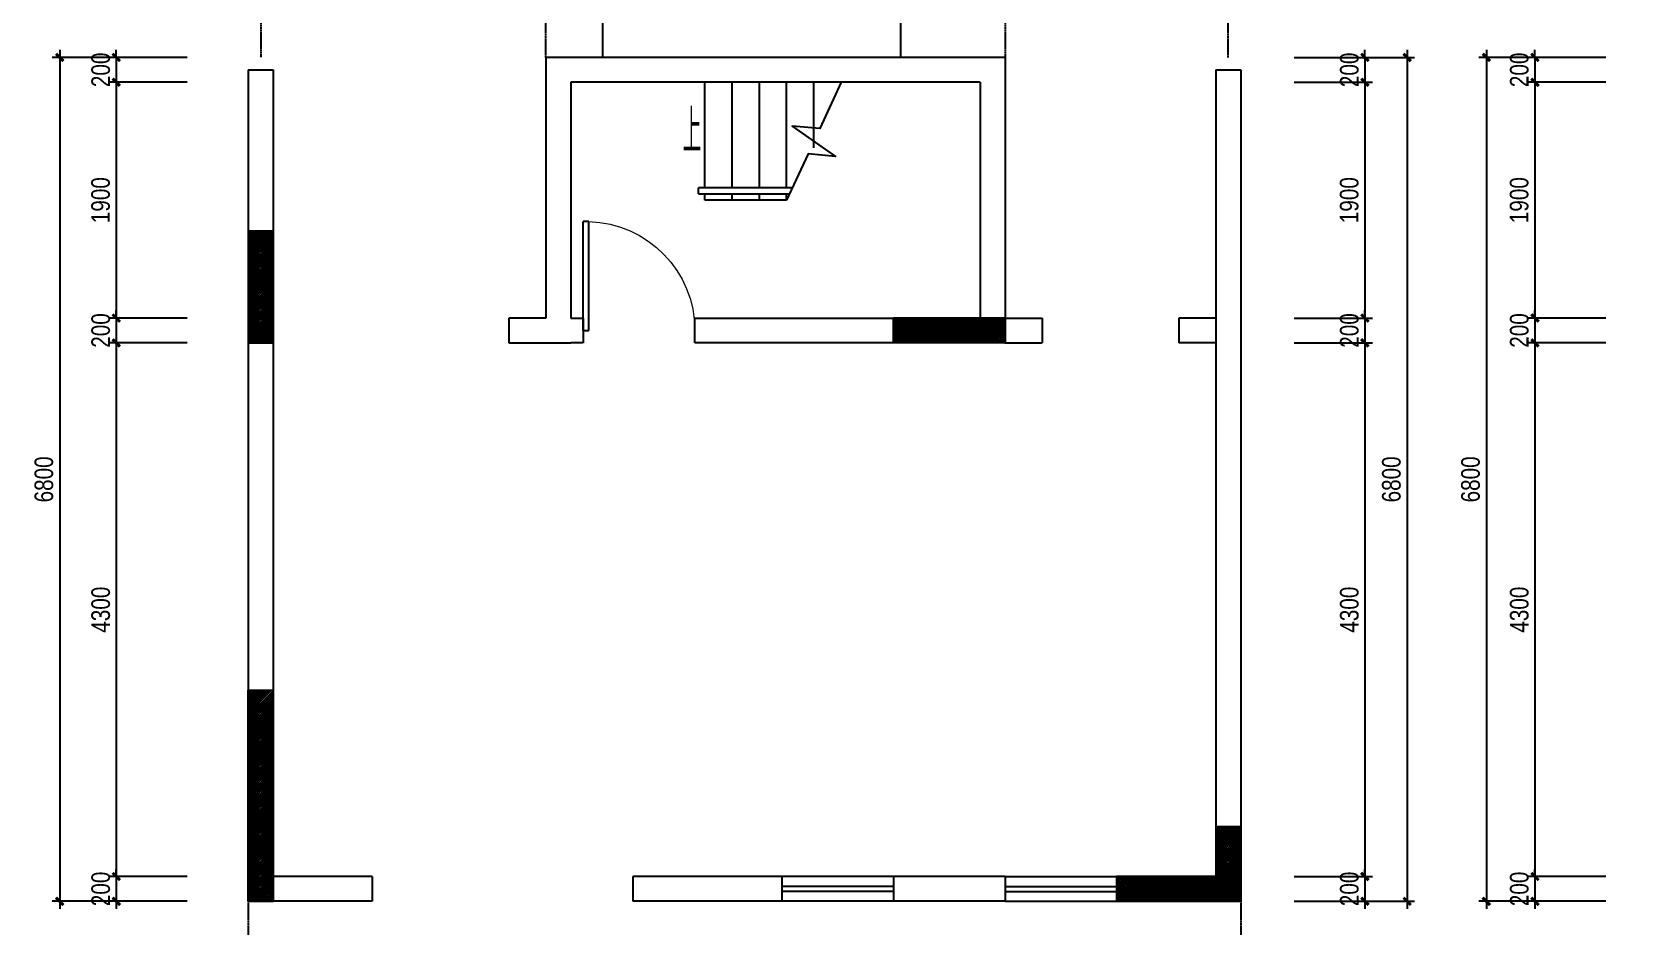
# Model space of a CAD drawing. Extents: x 160245 to 405305, y -111140 to 232735.
# Drawn here: x 247258 to 260070, y 45809 to 53016 of the extents above; entities that cross this region are included whole.
import ezdxf

# ---------------------------------------------------------------- set-up
doc = ezdxf.new("R2010")
doc.units = 0
doc.header["$LTSCALE"] = 10
doc.header["$MEASUREMENT"] = 0
doc.linetypes.add('HIDDEN', pattern=[0.375, 0.25, -0.125])
doc.layers.get('Defpoints').update_dxf_attribs({"color": 229})
for name, color, linetype in [('Door 门', 107, 'Continuous'), ('P-O wall 原始墙体', 245, 'Continuous'), ('P-o 原建筑尺寸', 8, 'Continuous'), ('P-Stair 楼梯（原建筑设备）', 159, 'Continuous'), ('P-window 窗', 107, 'Continuous'), ('龙湖标准家具', 251, 'Continuous')]:
    doc.layers.add(name, color=color, linetype=linetype)
doc.styles.add('_TCH_AXIS', font='SIMPLEX.shx', dxfattribs={"width": 0.6, "bigfont": 'GBCBIG.shx'})
doc.styles.add('PDC DIM', font='PMingLiU-ExtB.ttf', dxfattribs={"width": 0.85})
doc.dimstyles.new('PDC-A2', dxfattribs={"dimscale": 0, "dimtxt": 2.5, "dimasz": 1, "dimexe": 1, "dimexo": 1, "dimgap": 0.7, "dimtad": 1, "dimdec": 0, "dimtxsty": 'PDC DIM', "dimblk": 'ARCHTICK', "dimcen": 1, "dimdle": 1, "dimclrd": 8, "dimclre": 8, "dimclrt": 9, "dimadec": 0, "dimazin": 0, "dimtfac": 1, "dimtdec": 0, "dimtix": 1, "dimtmove": 2, "dimatfit": 3, "dimldrblk": 'PDC A2 T R', "dimfxl": 10, "dimfxlon": 1, "dimarcsym": 0})
pattern_1 = [(45, (38087.234, 4e-12), (-8.83883476, 8.83883476), [])]

# ---------------------------------------------------------------- blocks, each defined once
blk = doc.blocks.new('_ArchTick')
at = {"color": 0, "linetype": 'ByBlock', "const_width": 0.4}
blk.add_lwpolyline([(-0.5, -0.5), (0.5, 0.5)], dxfattribs=at)
blk = doc.blocks.new('*D1078')
at = {"layer": 'Defpoints', "color": 0, "transparency": 16777216}
for p in [(260005, 52809), (259375, 52609), (260005, 52609)]:
    blk.add_point(p, dxfattribs=at)
at = {"layer": 'P-o 原建筑尺寸', "color": 8, "lineweight": -2, "transparency": 16777216}
for p, q in [((259945, 52809), (259315, 52809)), ((259375, 52809), (259375, 52869)), ((259375, 52809), (259375, 52609)), ((259945, 52609), (259315, 52609)), ((259375, 52609), (259375, 52549))]:
    blk.add_line(p, q, dxfattribs=at)
at = {"layer": 'P-o 原建筑尺寸', "color": 8, "lineweight": -2, "transparency": 16777216, "xscale": 60, "yscale": 60, "zscale": 60}
for p, rotation in [((259375, 52809), 270), ((259375, 52609), 90)]:
    blk.add_blockref('_ArchTick', p, dxfattribs=dict(at, rotation=rotation))
at = {"layer": 'P-o 原建筑尺寸', "color": 9, "transparency": 16777216, "insert": (259249, 52709), "char_height": 150, "attachment_point": 5, "rotation": 90, "style": 'PDC DIM'}
blk.add_mtext('200', dxfattribs=at)
blk = doc.blocks.new('PDC A2 T R')
at = {"color": 0, "linetype": 'ByBlock'}
blk.add_line((0, 0), (-2, 0), dxfattribs=at)
for points in [[(-2.15, 0.89), (-1.49, 1.35), (-0.6, 0), (0, 0)], [(-2.15, -0.89), (-1.49, -1.35), (-0.6, 0), (0, 0)]]:
    blk.add_solid(points, dxfattribs=at)
blk = doc.blocks.new('*D1079')
at = {"layer": 'Defpoints', "color": 0, "transparency": 16777216}
for p in [(260005, 52609), (259375, 50709), (260005, 50709)]:
    blk.add_point(p, dxfattribs=at)
at = {"layer": 'P-o 原建筑尺寸', "color": 8, "lineweight": -2, "transparency": 16777216}
for p, q in [((259375, 52669), (259375, 50649)), ((259945, 52609), (259315, 52609)), ((259945, 50709), (259315, 50709))]:
    blk.add_line(p, q, dxfattribs=at)
at = {"layer": 'P-o 原建筑尺寸', "color": 8, "lineweight": -2, "transparency": 16777216, "xscale": 60, "yscale": 60, "zscale": 60}
for p, rotation in [((259375, 52609), 90), ((259375, 50709), 270)]:
    blk.add_blockref('_ArchTick', p, dxfattribs=dict(at, rotation=rotation))
at = {"layer": 'P-o 原建筑尺寸', "color": 9, "transparency": 16777216, "insert": (259248, 51659), "char_height": 150, "attachment_point": 5, "rotation": 90, "style": 'PDC DIM'}
blk.add_mtext('1900', dxfattribs=at)
blk = doc.blocks.new('*D1080')
at = {"layer": 'Defpoints', "color": 0, "transparency": 16777216}
for p in [(260005, 50709), (259375, 50509), (260005, 50509)]:
    blk.add_point(p, dxfattribs=at)
at = {"layer": 'P-o 原建筑尺寸', "color": 8, "lineweight": -2, "transparency": 16777216}
for p, q in [((259375, 50709), (259375, 50769)), ((259945, 50709), (259315, 50709)), ((259375, 50709), (259375, 50509)), ((259945, 50509), (259315, 50509)), ((259375, 50509), (259375, 50449))]:
    blk.add_line(p, q, dxfattribs=at)
at = {"layer": 'P-o 原建筑尺寸', "color": 8, "lineweight": -2, "transparency": 16777216, "xscale": 60, "yscale": 60, "zscale": 60}
for p, rotation in [((259375, 50709), 270), ((259375, 50509), 90)]:
    blk.add_blockref('_ArchTick', p, dxfattribs=dict(at, rotation=rotation))
at = {"layer": 'P-o 原建筑尺寸', "color": 9, "transparency": 16777216, "insert": (259249, 50609), "char_height": 150, "attachment_point": 5, "rotation": 90, "style": 'PDC DIM'}
blk.add_mtext('200', dxfattribs=at)
blk = doc.blocks.new('*D1075')
at = {"layer": 'Defpoints', "color": 0, "transparency": 16777216}
for p in [(260005, 50509), (259375, 46209), (260005, 46209)]:
    blk.add_point(p, dxfattribs=at)
at = {"layer": 'P-o 原建筑尺寸', "color": 8, "lineweight": -2, "transparency": 16777216}
for p, q in [((259945, 50509), (259315, 50509)), ((259375, 50569), (259375, 46149)), ((259945, 46209), (259315, 46209))]:
    blk.add_line(p, q, dxfattribs=at)
at = {"layer": 'P-o 原建筑尺寸', "color": 8, "lineweight": -2, "transparency": 16777216, "xscale": 60, "yscale": 60, "zscale": 60}
for p, rotation in [((259375, 50509), 90), ((259375, 46209), 270)]:
    blk.add_blockref('_ArchTick', p, dxfattribs=dict(at, rotation=rotation))
at = {"layer": 'P-o 原建筑尺寸', "color": 9, "transparency": 16777216, "insert": (259249, 48359), "char_height": 150, "attachment_point": 5, "rotation": 90, "style": 'PDC DIM'}
blk.add_mtext('4300', dxfattribs=at)
blk = doc.blocks.new('*D1076')
at = {"layer": 'Defpoints', "color": 0, "transparency": 16777216}
for p in [(260005, 46209), (259375, 46009), (260005, 46009)]:
    blk.add_point(p, dxfattribs=at)
at = {"layer": 'P-o 原建筑尺寸', "color": 8, "lineweight": -2, "transparency": 16777216}
for p, q in [((259375, 46209), (259375, 46269)), ((259945, 46209), (259315, 46209)), ((259375, 46209), (259375, 46009)), ((259945, 46009), (259315, 46009)), ((259375, 46009), (259375, 45949))]:
    blk.add_line(p, q, dxfattribs=at)
at = {"layer": 'P-o 原建筑尺寸', "color": 8, "lineweight": -2, "transparency": 16777216, "xscale": 60, "yscale": 60, "zscale": 60}
for p, rotation in [((259375, 46209), 270), ((259375, 46009), 90)]:
    blk.add_blockref('_ArchTick', p, dxfattribs=dict(at, rotation=rotation))
at = {"layer": 'P-o 原建筑尺寸', "color": 9, "transparency": 16777216, "insert": (259249, 46109), "char_height": 150, "attachment_point": 5, "rotation": 90, "style": 'PDC DIM'}
blk.add_mtext('200', dxfattribs=at)
blk = doc.blocks.new('*D1077')
at = {"layer": 'Defpoints', "color": 0, "transparency": 16777216}
for p in [(260070, 52809), (258983, 46009), (260070, 46009)]:
    blk.add_point(p, dxfattribs=at)
at = {"layer": 'P-o 原建筑尺寸', "color": 8, "lineweight": -2, "transparency": 16777216}
for p, q in [((259583, 52809), (258923, 52809)), ((258983, 52869), (258983, 45949)), ((259583, 46009), (258923, 46009))]:
    blk.add_line(p, q, dxfattribs=at)
at = {"layer": 'P-o 原建筑尺寸', "color": 8, "lineweight": -2, "transparency": 16777216, "xscale": 60, "yscale": 60, "zscale": 60}
for p, rotation in [((258983, 52809), 90), ((258983, 46009), 270)]:
    blk.add_blockref('_ArchTick', p, dxfattribs=dict(at, rotation=rotation))
at = {"layer": 'P-o 原建筑尺寸', "color": 9, "transparency": 16777216, "insert": (258856, 49409), "char_height": 150, "attachment_point": 5, "rotation": 90, "style": 'PDC DIM'}
blk.add_mtext('6800', dxfattribs=at)
blk = doc.blocks.new('BDB4')
at = {"layer": '龙湖标准家具'}
for p, q in [((757949, -2520501, -72), (757949, -2520388, -72)), ((758041, -2520496, -72), (758041, -2520388, -72)), ((758816, -2520496, -72), (758816, -2520388, -72)), ((758908, -2520501, -72), (758908, -2520388, -72)), ((758429, -2520478, -72), (757694, -2520513, -72)), ((758429, -2520478, -72), (759164, -2520513, -72)), ((757590, -2524560, -72), (757590, -2520643, -72)), ((757748, -2520560, -72), (757649, -2521783, -72)), ((758429, -2520542, -72), (757669, -2520562, -72)), ((757977, -2520640, -72), (757684, -2521783, -72)), ((757977, -2520640, -72), (757977, -2520554, -72)), ((758429, -2520542, -72), (759188, -2520562, -72)), ((758881, -2520640, -72), (758881, -2520554, -72)), ((758881, -2520640, -72), (759174, -2521783, -72)), ((759110, -2520560, -72), (759209, -2521783, -72)), ((759268, -2524560, -72), (759268, -2520643, -72)), ((757684, -2521783, -72), (757590, -2521783, -72)), ((757770, -2521920, -72), (757684, -2521783, -72)), ((759088, -2521920, -72), (759174, -2521783, -72)), ((759174, -2521783, -72), (759268, -2521783, -72)), ((757722, -2521962, -72), (757878, -2522246, -72)), ((759136, -2521962, -72), (758979, -2522246, -72)), ((757691, -2522092, -72), (757691, -2522594, -72)), ((757834, -2522273, -72), (757727, -2522082, -72)), ((759024, -2522273, -72), (759131, -2522082, -72)), ((759167, -2522092, -72), (759167, -2522594, -72)), ((757836, -2522568, -72), (757836, -2522282, -72)), ((759021, -2522568, -72), (759021, -2522282, -72)), ((757715, -2522613, -72), (757822, -2522587, -72)), ((759143, -2522613, -72), (759036, -2522587, -72)), ((757590, -2522655, -72), (757620, -2522654, -72)), ((757691, -2522711, -72), (757691, -2523136, -72)), ((757704, -2522693, -72), (757811, -2522655, -72)), ((757836, -2522674, -72), (757836, -2523053, -72)), ((759021, -2522674, -72), (759021, -2523053, -72)), ((759154, -2522693, -72), (759047, -2522655, -72)), ((759167, -2522711, -72), (759167, -2523136, -72)), ((759268, -2522655, -72), (759238, -2522654, -72)), ((758403, -2522950, -72), (757933, -2523137, -72)), ((758455, -2522950, -72), (758925, -2523137, -72)), ((757722, -2523152, -72), (757829, -2523068, -72)), ((759136, -2523152, -72), (759029, -2523068, -72)), ((757698, -2523275, -72), (757805, -2523190, -72)), ((757836, -2523206, -72), (757836, -2524126, -72)), ((757888, -2523202, -72), (757888, -2524069, -72)), ((758969, -2523202, -72), (758969, -2524069, -72)), ((759021, -2523206, -72), (759021, -2524126, -72)), ((759160, -2523275, -72), (759053, -2523190, -72)), ((757590, -2523288, -72), (757665, -2523238, -72)), ((757691, -2523291, -72), (757691, -2524275, -72)), ((759167, -2523291, -72), (759167, -2524275, -72)), ((759268, -2523288, -72), (759193, -2523238, -72)), ((757983, -2524234, -72), (757944, -2524234, -72)), ((758056, -2524249, -72), (758010, -2524445, -72)), ((758074, -2524234, -72), (758783, -2524234, -72)), ((758802, -2524249, -72), (758847, -2524445, -72)), ((758874, -2524234, -72), (758913, -2524234, -72)), ((757948, -2524454, -72), (758002, -2524259, -72)), ((758910, -2524454, -72), (758855, -2524259, -72)), ((757929, -2524468, -72), (757885, -2524468, -72)), ((758029, -2524468, -72), (758828, -2524468, -72)), ((758928, -2524468, -72), (758973, -2524468, -72)), ((757671, -2524641, -72), (759187, -2524641, -72)), ((757928, -2524695, -72), (758000, -2524695, -72)), ((757928, -2524695, -72), (757928, -2524811, -72)), ((758000, -2524695, -72), (758000, -2524811, -72)), ((758858, -2524695, -72), (758858, -2524811, -72)), ((758930, -2524695, -72), (758858, -2524695, -72)), ((758930, -2524695, -72), (758930, -2524811, -72))]:
    blk.add_line(p, q, dxfattribs=at)
blk.add_lwpolyline([(757242, -2519911), (757242, -2525211), (759642, -2525211), (759642, -2519911)], close=True, dxfattribs=at)
at = {"layer": '龙湖标准家具', "elevation": -72}
blk.add_lwpolyline([(757628, -2524757), (757928, -2524757), (757928, -2524811), (758000, -2524811), (758000, -2524757), (758858, -2524757), (758858, -2524811), (758930, -2524811), (758930, -2524757), (759230, -2524757, 0.414214), (759321, -2524666), (759321, -2524528, 0.247906), (759298, -2524484), (759268, -2524464), (759268, -2520830), (759309, -2520798, 0.230161), (759329, -2520757), (759329, -2520564, 0.400855), (759201, -2520431), (758908, -2520417), (758908, -2520388, 0.414213), (758881, -2520361), (758843, -2520361, 0.414213), (758816, -2520388), (758816, -2520413, 0.045856), (758041, -2520413), (758041, -2520388, 0.414212), (758014, -2520361), (757976, -2520361, 0.414213), (757949, -2520388), (757949, -2520417), (757656, -2520431, 0.400855), (757529, -2520564), (757529, -2520757, 0.230161), (757549, -2520798), (757590, -2520830), (757590, -2524464), (757560, -2524484, 0.247907), (757537, -2524528), (757537, -2524666, 0.414213), (757628, -2524757, 1.042144)], format="xyb", close=True, dxfattribs=at)
at = {"layer": '龙湖标准家具'}
for centre, radius, start, end in [((757671, -2520643, -72), 81.5, 91.4964, 180), ((759186, -2520643, -72), 81.5, 0, 88.5036), ((758429, -2525092, -72), 3279, 81.4392, 98.5608), ((757998, -2522231, -72), 386, 98.5608, 135.7281), ((758859, -2522231, -72), 386, 44.2719, 81.4392), ((757710, -2522092, -72), 19.4, 29.342, 180), ((759147, -2522092, -72), 19.4, 0, 150.658), ((758429, -2523908, -72), 1751, 71.6863, 108.3137), ((758429, -2524045, -72), 1854, 77.5645, 102.4355), ((757817, -2522282, -72), 19.4, 0, 29.342), ((758099, -2522487, -72), 262, 105.3068, 142.9583), ((758759, -2522487, -72), 262, 37.0417, 74.6932), ((759040, -2522282, -72), 19.4, 150.658, 180), ((757817, -2522568, -72), 19.4, 283.5951, 0), ((759040, -2522568, -72), 19.4, 180, 256.4049), ((757623, -2522734, -72), 79.8, 25.9451, 92.1176), ((757710, -2522594, -72), 19.4, 180, 283.5951), ((757710, -2522711, -72), 19.4, 109.3434, 180), ((757817, -2522674, -72), 19.4, 0, 109.3434), ((759040, -2522674, -72), 19.4, 70.6566, 180), ((759147, -2522594, -72), 19.4, 256.4049, 0), ((759147, -2522711, -72), 19.4, 0, 70.6566), ((759235, -2522734, -72), 79.8, 87.8824, 154.0549), ((758429, -2523016, -72), 70.8, 68.3549, 111.6451), ((757817, -2523053, -72), 19.4, 307.9382, 0), ((759040, -2523053, -72), 19.4, 180, 232.0618), ((757611, -2523157, -72), 97.3, 303.4842, 0.7915), ((757710, -2523136, -72), 19.4, 180, 307.9382), ((757817, -2523206, -72), 19.4, 0, 128.4536), ((757959, -2523202, -72), 70.8, 111.6451, 180), ((758899, -2523202, -72), 70.8, 0, 68.3549), ((759040, -2523206, -72), 19.4, 51.5464, 180), ((759147, -2523136, -72), 19.4, 232.0618, 0), ((759246, -2523157, -72), 97.3, 179.2085, 236.5158), ((757710, -2523291, -72), 19.4, 128.4536, 180), ((759147, -2523291, -72), 19.4, 0, 51.5464), ((757944, -2524126, -72), 108, 180, 270), ((758913, -2524126, -72), 108, 270, 0), ((757983, -2524254, -72), 19.4, 344.5114, 90), ((758074, -2524254, -72), 19.4, 90, 166.9491), ((758783, -2524254, -72), 19.4, 13.0509, 90), ((758874, -2524254, -72), 19.4, 90, 195.4886), ((757885, -2524275, -72), 194, 180, 270), ((758973, -2524275, -72), 194, 270, 0), ((757929, -2524449, -72), 19.4, 270, 344.5114), ((758029, -2524449, -72), 19.4, 166.9491, 270), ((758828, -2524449, -72), 19.4, 270, 13.0509), ((758928, -2524449, -72), 19.4, 195.4886, 270), ((757671, -2524560, -72), 80.7, 180, 270), ((758254, -2524641, -72), 328, 158.1455, 180), ((758604, -2524641, -72), 328, 0, 21.8545), ((759187, -2524560, -72), 80.7, 270, 0)]:
    blk.add_arc(centre, radius, start, end, dxfattribs=at)
blk = doc.blocks.new('$DorLib2D$00000001')
for p, q in [((0.45, 0.975), (0.5, 0.975)), ((0.45, 0), (0.45, 0.975)), ((0.5, 0), (0.5, 0.975)), ((0.5, 0), (0.45, 0))]:
    blk.add_line(p, q)
at = {"lineweight": 13}
blk.add_arc((0.475, 0), 0.975, 91.4693, 180, dxfattribs=at)
blk = doc.blocks.new('*D1237')
at = {"layer": 'Defpoints', "color": 0, "transparency": 16777216}
for p in [(248570, 52809), (247939, 52609), (248570, 52609)]:
    blk.add_point(p, dxfattribs=at)
at = {"layer": 'P-o 原建筑尺寸', "color": 8, "lineweight": -2, "transparency": 16777216}
for p, q in [((248510, 52809), (247879, 52809)), ((247939, 52809), (247939, 52869)), ((247939, 52809), (247939, 52609)), ((248510, 52609), (247879, 52609)), ((247939, 52609), (247939, 52549))]:
    blk.add_line(p, q, dxfattribs=at)
at = {"layer": 'P-o 原建筑尺寸', "color": 8, "lineweight": -2, "transparency": 16777216, "xscale": 60, "yscale": 60, "zscale": 60}
for p, rotation in [((247939, 52809), 270), ((247939, 52609), 90)]:
    blk.add_blockref('_ArchTick', p, dxfattribs=dict(at, rotation=rotation))
at = {"layer": 'P-o 原建筑尺寸', "color": 9, "transparency": 16777216, "insert": (247814, 52709), "char_height": 150, "attachment_point": 5, "rotation": 90, "style": 'PDC DIM'}
blk.add_mtext('200', dxfattribs=at)
blk = doc.blocks.new('*D1238')
at = {"layer": 'Defpoints', "color": 0, "transparency": 16777216}
for p in [(248570, 52609), (247939, 50709), (248570, 50709)]:
    blk.add_point(p, dxfattribs=at)
at = {"layer": 'P-o 原建筑尺寸', "color": 8, "lineweight": -2, "transparency": 16777216}
for p, q in [((247939, 52669), (247939, 50649)), ((248510, 52609), (247879, 52609)), ((248510, 50709), (247879, 50709))]:
    blk.add_line(p, q, dxfattribs=at)
at = {"layer": 'P-o 原建筑尺寸', "color": 8, "lineweight": -2, "transparency": 16777216, "xscale": 60, "yscale": 60, "zscale": 60}
for p, rotation in [((247939, 52609), 90), ((247939, 50709), 270)]:
    blk.add_blockref('_ArchTick', p, dxfattribs=dict(at, rotation=rotation))
at = {"layer": 'P-o 原建筑尺寸', "color": 9, "transparency": 16777216, "insert": (247813, 51659), "char_height": 150, "attachment_point": 5, "rotation": 90, "style": 'PDC DIM'}
blk.add_mtext('1900', dxfattribs=at)
blk = doc.blocks.new('*D1239')
at = {"layer": 'Defpoints', "color": 0, "transparency": 16777216}
for p in [(248570, 50709), (247939, 50509), (248570, 50509)]:
    blk.add_point(p, dxfattribs=at)
at = {"layer": 'P-o 原建筑尺寸', "color": 8, "lineweight": -2, "transparency": 16777216}
for p, q in [((247939, 50709), (247939, 50769)), ((248510, 50709), (247879, 50709)), ((247939, 50709), (247939, 50509)), ((248510, 50509), (247879, 50509)), ((247939, 50509), (247939, 50449))]:
    blk.add_line(p, q, dxfattribs=at)
at = {"layer": 'P-o 原建筑尺寸', "color": 8, "lineweight": -2, "transparency": 16777216, "xscale": 60, "yscale": 60, "zscale": 60}
for p, rotation in [((247939, 50709), 270), ((247939, 50509), 90)]:
    blk.add_blockref('_ArchTick', p, dxfattribs=dict(at, rotation=rotation))
at = {"layer": 'P-o 原建筑尺寸', "color": 9, "transparency": 16777216, "insert": (247814, 50609), "char_height": 150, "attachment_point": 5, "rotation": 90, "style": 'PDC DIM'}
blk.add_mtext('200', dxfattribs=at)
blk = doc.blocks.new('*D1240')
at = {"layer": 'Defpoints', "color": 0, "transparency": 16777216}
for p in [(248570, 50509), (247939, 46209), (248570, 46209)]:
    blk.add_point(p, dxfattribs=at)
at = {"layer": 'P-o 原建筑尺寸', "color": 8, "lineweight": -2, "transparency": 16777216}
for p, q in [((248510, 50509), (247879, 50509)), ((247939, 50569), (247939, 46149)), ((248510, 46209), (247879, 46209))]:
    blk.add_line(p, q, dxfattribs=at)
at = {"layer": 'P-o 原建筑尺寸', "color": 8, "lineweight": -2, "transparency": 16777216, "xscale": 60, "yscale": 60, "zscale": 60}
for p, rotation in [((247939, 50509), 90), ((247939, 46209), 270)]:
    blk.add_blockref('_ArchTick', p, dxfattribs=dict(at, rotation=rotation))
at = {"layer": 'P-o 原建筑尺寸', "color": 9, "transparency": 16777216, "insert": (247814, 48359), "char_height": 150, "attachment_point": 5, "rotation": 90, "style": 'PDC DIM'}
blk.add_mtext('4300', dxfattribs=at)
blk = doc.blocks.new('*D1241')
at = {"layer": 'Defpoints', "color": 0, "transparency": 16777216}
for p in [(248570, 46209), (247939, 46009), (248570, 46009)]:
    blk.add_point(p, dxfattribs=at)
at = {"layer": 'P-o 原建筑尺寸', "color": 8, "lineweight": -2, "transparency": 16777216}
for p, q in [((247939, 46209), (247939, 46269)), ((248510, 46209), (247879, 46209)), ((247939, 46209), (247939, 46009)), ((248510, 46009), (247879, 46009)), ((247939, 46009), (247939, 45949))]:
    blk.add_line(p, q, dxfattribs=at)
at = {"layer": 'P-o 原建筑尺寸', "color": 8, "lineweight": -2, "transparency": 16777216, "xscale": 60, "yscale": 60, "zscale": 60}
for p, rotation in [((247939, 46209), 270), ((247939, 46009), 90)]:
    blk.add_blockref('_ArchTick', p, dxfattribs=dict(at, rotation=rotation))
at = {"layer": 'P-o 原建筑尺寸', "color": 9, "transparency": 16777216, "insert": (247814, 46109), "char_height": 150, "attachment_point": 5, "rotation": 90, "style": 'PDC DIM'}
blk.add_mtext('200', dxfattribs=at)
blk = doc.blocks.new('*D1242')
at = {"layer": 'Defpoints', "color": 0, "transparency": 16777216}
for p in [(248570, 52809), (247483, 46009), (248570, 46009)]:
    blk.add_point(p, dxfattribs=at)
at = {"layer": 'P-o 原建筑尺寸', "color": 8, "lineweight": -2, "transparency": 16777216}
for p, q in [((248083, 52809), (247423, 52809)), ((247483, 52869), (247483, 45949)), ((248083, 46009), (247423, 46009))]:
    blk.add_line(p, q, dxfattribs=at)
at = {"layer": 'P-o 原建筑尺寸', "color": 8, "lineweight": -2, "transparency": 16777216, "xscale": 60, "yscale": 60, "zscale": 60}
for p, rotation in [((247483, 52809), 90), ((247483, 46009), 270)]:
    blk.add_blockref('_ArchTick', p, dxfattribs=dict(at, rotation=rotation))
at = {"layer": 'P-o 原建筑尺寸', "color": 9, "transparency": 16777216, "insert": (247356, 49409), "char_height": 150, "attachment_point": 5, "rotation": 90, "style": 'PDC DIM'}
blk.add_mtext('6800', dxfattribs=at)
blk = doc.blocks.new('*D1223')
at = {"layer": 'Defpoints', "color": 0, "transparency": 16777216}
for p in [(257373, 52809), (257373, 52609), (258004, 52609)]:
    blk.add_point(p, dxfattribs=at)
at = {"layer": 'P-o 原建筑尺寸', "color": 8, "lineweight": -2, "transparency": 16777216}
for p, q in [((257433, 52809), (258064, 52809)), ((258004, 52809), (258004, 52869)), ((258004, 52809), (258004, 52609)), ((257433, 52609), (258064, 52609)), ((258004, 52609), (258004, 52549))]:
    blk.add_line(p, q, dxfattribs=at)
at = {"layer": 'P-o 原建筑尺寸', "color": 8, "lineweight": -2, "transparency": 16777216, "xscale": 60, "yscale": 60, "zscale": 60}
for p, rotation in [((258004, 52809), 270), ((258004, 52609), 90)]:
    blk.add_blockref('_ArchTick', p, dxfattribs=dict(at, rotation=rotation))
at = {"layer": 'P-o 原建筑尺寸', "color": 9, "transparency": 16777216, "insert": (257879, 52709), "char_height": 150, "attachment_point": 5, "rotation": 90, "style": 'PDC DIM'}
blk.add_mtext('200', dxfattribs=at)
blk = doc.blocks.new('*D1224')
at = {"layer": 'Defpoints', "color": 0, "transparency": 16777216}
for p in [(257373, 52609), (257373, 50709), (258004, 50709)]:
    blk.add_point(p, dxfattribs=at)
at = {"layer": 'P-o 原建筑尺寸', "color": 8, "lineweight": -2, "transparency": 16777216}
for p, q in [((258004, 52669), (258004, 50649)), ((257433, 52609), (258064, 52609)), ((257433, 50709), (258064, 50709))]:
    blk.add_line(p, q, dxfattribs=at)
at = {"layer": 'P-o 原建筑尺寸', "color": 8, "lineweight": -2, "transparency": 16777216, "xscale": 60, "yscale": 60, "zscale": 60}
for p, rotation in [((258004, 52609), 90), ((258004, 50709), 270)]:
    blk.add_blockref('_ArchTick', p, dxfattribs=dict(at, rotation=rotation))
at = {"layer": 'P-o 原建筑尺寸', "color": 9, "transparency": 16777216, "insert": (257878, 51659), "char_height": 150, "attachment_point": 5, "rotation": 90, "style": 'PDC DIM'}
blk.add_mtext('1900', dxfattribs=at)
blk = doc.blocks.new('*D1225')
at = {"layer": 'Defpoints', "color": 0, "transparency": 16777216}
for p in [(257373, 50709), (257373, 50509), (258004, 50509)]:
    blk.add_point(p, dxfattribs=at)
at = {"layer": 'P-o 原建筑尺寸', "color": 8, "lineweight": -2, "transparency": 16777216}
for p, q in [((258004, 50709), (258004, 50769)), ((257433, 50709), (258064, 50709)), ((258004, 50709), (258004, 50509)), ((257433, 50509), (258064, 50509)), ((258004, 50509), (258004, 50449))]:
    blk.add_line(p, q, dxfattribs=at)
at = {"layer": 'P-o 原建筑尺寸', "color": 8, "lineweight": -2, "transparency": 16777216, "xscale": 60, "yscale": 60, "zscale": 60}
for p, rotation in [((258004, 50709), 270), ((258004, 50509), 90)]:
    blk.add_blockref('_ArchTick', p, dxfattribs=dict(at, rotation=rotation))
at = {"layer": 'P-o 原建筑尺寸', "color": 9, "transparency": 16777216, "insert": (257879, 50609), "char_height": 150, "attachment_point": 5, "rotation": 90, "style": 'PDC DIM'}
blk.add_mtext('200', dxfattribs=at)
blk = doc.blocks.new('*D1226')
at = {"layer": 'Defpoints', "color": 0, "transparency": 16777216}
for p in [(257373, 50509), (257373, 46209), (258004, 46209)]:
    blk.add_point(p, dxfattribs=at)
at = {"layer": 'P-o 原建筑尺寸', "color": 8, "lineweight": -2, "transparency": 16777216}
for p, q in [((257433, 50509), (258064, 50509)), ((258004, 50569), (258004, 46149)), ((257433, 46209), (258064, 46209))]:
    blk.add_line(p, q, dxfattribs=at)
at = {"layer": 'P-o 原建筑尺寸', "color": 8, "lineweight": -2, "transparency": 16777216, "xscale": 60, "yscale": 60, "zscale": 60}
for p, rotation in [((258004, 50509), 90), ((258004, 46209), 270)]:
    blk.add_blockref('_ArchTick', p, dxfattribs=dict(at, rotation=rotation))
at = {"layer": 'P-o 原建筑尺寸', "color": 9, "transparency": 16777216, "insert": (257879, 48359), "char_height": 150, "attachment_point": 5, "rotation": 90, "style": 'PDC DIM'}
blk.add_mtext('4300', dxfattribs=at)
blk = doc.blocks.new('*D1227')
at = {"layer": 'Defpoints', "color": 0, "transparency": 16777216}
for p in [(257373, 46209), (257373, 46009), (258004, 46009)]:
    blk.add_point(p, dxfattribs=at)
at = {"layer": 'P-o 原建筑尺寸', "color": 8, "lineweight": -2, "transparency": 16777216}
for p, q in [((258004, 46209), (258004, 46269)), ((257433, 46209), (258064, 46209)), ((258004, 46209), (258004, 46009)), ((257433, 46009), (258064, 46009)), ((258004, 46009), (258004, 45949))]:
    blk.add_line(p, q, dxfattribs=at)
at = {"layer": 'P-o 原建筑尺寸', "color": 8, "lineweight": -2, "transparency": 16777216, "xscale": 60, "yscale": 60, "zscale": 60}
for p, rotation in [((258004, 46209), 270), ((258004, 46009), 90)]:
    blk.add_blockref('_ArchTick', p, dxfattribs=dict(at, rotation=rotation))
at = {"layer": 'P-o 原建筑尺寸', "color": 9, "transparency": 16777216, "insert": (257879, 46109), "char_height": 150, "attachment_point": 5, "rotation": 90, "style": 'PDC DIM'}
blk.add_mtext('200', dxfattribs=at)
blk = doc.blocks.new('*D1228')
at = {"layer": 'Defpoints', "color": 0, "transparency": 16777216}
for p in [(257257, 52809), (257257, 46009), (258345, 46009)]:
    blk.add_point(p, dxfattribs=at)
at = {"layer": 'P-o 原建筑尺寸', "color": 8, "lineweight": -2, "transparency": 16777216}
for p, q in [((257745, 52809), (258405, 52809)), ((258345, 52869), (258345, 45949)), ((257745, 46009), (258405, 46009))]:
    blk.add_line(p, q, dxfattribs=at)
at = {"layer": 'P-o 原建筑尺寸', "color": 8, "lineweight": -2, "transparency": 16777216, "xscale": 60, "yscale": 60, "zscale": 60}
for p, rotation in [((258345, 52809), 90), ((258345, 46009), 270)]:
    blk.add_blockref('_ArchTick', p, dxfattribs=dict(at, rotation=rotation))
at = {"layer": 'P-o 原建筑尺寸', "color": 9, "transparency": 16777216, "insert": (258218, 49409), "char_height": 150, "attachment_point": 5, "rotation": 90, "style": 'PDC DIM'}
blk.add_mtext('6800', dxfattribs=at)

msp = doc.modelspace()

# ---------------------------------------------------------------- hatches: boundary and pattern name
at = {"layer": 'P-O wall 原始墙体'}
h = msp.add_hatch(dxfattribs=at)
h.set_pattern_fill('ANSI31', color=256, scale=100, style=0)
h.set_pattern_definition(pattern_1)
h.paths.add_polyline_path([(249202.9, 51409.4), (249202.9, 50509.4), (249002.9, 50509.4), (249002.9, 51409.4)])
h = msp.add_hatch(dxfattribs=at)
h.set_pattern_fill('ANSI31', color=256, scale=100, style=0)
h.set_pattern_definition(pattern_1)
h.paths.add_polyline_path([(255102.9, 50509.4), (254202.9, 50509.4), (254202.9, 50709.4), (255102.9, 50709.4)])
h = msp.add_hatch(dxfattribs=at)
h.set_pattern_fill('ANSI31', color=256, scale=100, style=0)
h.set_pattern_definition(pattern_1)
h.paths.add_polyline_path([(249202.9, 47709.4), (249202.9, 46009.4), (249002.9, 46009.4), (249002.9, 47709.4)])
h = msp.add_hatch(dxfattribs=at)
h.set_pattern_fill('ANSI31', color=256, scale=100, style=0)
h.set_pattern_definition(pattern_1)
h.paths.add_polyline_path([(257002.9, 46609.4), (257002.9, 46009.4), (256802.9, 46209.4), (256802.9, 46609.4)])
h = msp.add_hatch(dxfattribs=at)
h.set_pattern_fill('ANSI31', color=256, scale=100, style=0)
h.set_pattern_definition(pattern_1)
h.paths.add_polyline_path([(256802.9, 46209.4), (257002.9, 46009.4), (256002.9, 46009.4), (256002.9, 46209.4)])

# ---------------------------------------------------------------- linework, layer by layer
for p, q in [((251402.9, 52809.4), (251402.9, 50709.4)), ((255102.9, 52809.4), (251402.9, 52809.4)), ((255102.9, 52809.4), (255102.9, 50709.4)), ((249002.9, 52709.4), (249002.9, 51409.4)), ((249002.9, 52709.4), (249202.9, 52709.4)), ((249202.9, 52709.4), (249202.9, 51409.4)), ((256802.9, 52709.4), (256802.9, 46609.4)), ((256802.9, 52709.4), (257002.9, 52709.4)), ((257002.9, 52709.4), (257002.9, 46609.4)), ((251602.9, 52609.4), (251602.9, 50709.4)), ((254902.9, 52609.4), (251602.9, 52609.4)), ((254902.9, 52609.4), (254902.9, 50709.4)), ((249002.9, 51409.4), (249002.9, 50509.4)), ((249002.9, 51409.4), (249202.9, 51409.4)), ((249202.9, 51409.4), (249202.9, 50509.4)), ((251102.9, 50709.4), (251102.9, 50509.4)), ((251402.9, 50709.4), (251102.9, 50709.4)), ((251602.9, 50709.4), (251702.9, 50709.4)), ((251702.9, 50709.4), (251702.9, 50509.4)), ((252602.9, 50509.4), (252602.9, 50709.4)), ((252602.9, 50709.4), (254202.9, 50709.4)), ((255102.9, 50709.4), (254202.9, 50709.4)), ((254202.9, 50709.4), (254202.9, 50509.4)), ((255102.9, 50709.4), (255102.9, 50509.4)), ((255102.9, 50709.4), (255402.9, 50709.4)), ((255402.9, 50709.4), (255402.9, 50509.4)), ((256502.9, 50709.4), (256502.9, 50509.4)), ((256802.9, 50709.4), (256502.9, 50709.4)), ((249002.9, 50509.4), (249202.9, 50509.4)), ((249002.9, 50509.4), (249002.9, 47709.4)), ((249202.9, 50509.4), (249202.9, 47709.4)), ((251102.9, 50509.4), (251602.9, 50509.4)), ((251702.9, 50509.4), (251602.9, 50509.4)), ((254202.9, 50509.4), (252602.9, 50509.4)), ((255102.9, 50509.4), (254202.9, 50509.4)), ((255102.9, 50509.4), (255402.9, 50509.4)), ((256802.9, 50509.4), (256502.9, 50509.4)), ((249002.9, 47709.4), (249002.9, 46009.4)), ((249002.9, 47709.4), (249202.9, 47709.4)), ((249202.9, 47709.4), (249202.9, 46009.4)), ((256802.9, 46609.4), (256802.9, 46209.4)), ((256802.9, 46609.4), (257002.9, 46609.4)), ((257002.9, 46609.4), (257002.9, 46009.4)), ((250002.9, 46209.4), (249202.9, 46209.4)), ((250002.9, 46209.4), (250002.9, 46009.4)), ((252102.9, 46209.4), (252102.9, 46009.4)), ((253302.9, 46209.4), (252102.9, 46209.4)), ((253302.9, 46209.4), (253302.9, 46009.4)), ((255102.9, 46209.4), (254202.9, 46209.4)), ((254202.9, 46209.4), (254202.9, 46009.4)), ((255102.9, 46209.4), (255102.9, 46009.4)), ((256802.9, 46209.4), (256002.9, 46209.4)), ((256002.9, 46209.4), (256002.9, 46009.4)), ((256002.9, 46209.4), (256002.9, 46009.4)), ((249002.9, 46009.4), (249202.9, 46009.4)), ((250002.9, 46009.4), (249202.9, 46009.4)), ((253302.9, 46009.4), (252102.9, 46009.4)), ((255102.9, 46009.4), (254202.9, 46009.4)), ((257002.9, 46009.4), (256002.9, 46009.4))]:
    msp.add_line(p, q, dxfattribs=at)
for points in [[(249202.9, 51409.4), (249002.9, 51409.4), (249002.9, 50509.4), (249202.9, 50509.4)], [(255102.9, 50709.4), (255102.9, 50509.4), (254202.9, 50509.4), (254202.9, 50709.4), (255102.9, 50709.4)], [(249002.9, 46009.4), (249002.9, 47709.4), (249202.9, 47709.4), (249202.9, 46009.4), (249002.9, 46009.4)], [(257002.9, 46609.4), (256802.9, 46609.4), (256802.9, 46209.4), (256002.9, 46209.4), (256002.9, 46009.4), (257002.9, 46009.4)]]:
    msp.add_lwpolyline(points, close=True, dxfattribs=at)
at = {"layer": 'P-Stair 楼梯（原建筑设备）'}
for p, q in [((252682.9, 51759.4), (252682.9, 52609.4)), ((252902.9, 51759.4), (252902.9, 52609.4)), ((253122.9, 51759.4), (253122.9, 52609.4)), ((253342.9, 51759.4), (253342.9, 52609.4)), ((253562.9, 52081.1), (253562.9, 52609.4)), ((253389.2, 51759.4), (252632.9, 51759.4)), ((252632.9, 51709.4), (252632.9, 51759.4)), ((252632.9, 51709.4), (253366, 51709.4)), ((252682.9, 51659.4), (252682.9, 51709.4)), ((253342.9, 51659.4), (252682.9, 51659.4)), ((252902.9, 51659.4), (252902.9, 51709.4)), ((253122.9, 51659.4), (253122.9, 51709.4)), ((253342.9, 51659.4), (253342.9, 51709.4))]:
    msp.add_line(p, q, dxfattribs=at)
at = {"layer": 'P-Stair 楼梯（原建筑设备）', "linetype": 'HIDDEN'}
for p, q in [((249002.9, 46009.4), (249002.9, 42879.2)), ((257002.9, 46009.4), (257002.9, 42879.2))]:
    msp.add_line(p, q, dxfattribs=at)
for points in [[(256902.9, 52809.4), (256902.9, 56709.4), (250802.9, 56709.4), (250802.9, 55209.4), (249102.9, 55209.4), (249102.9, 52809.4)], [(251402.9, 52809.4), (251402.9, 53709.4), (255102.9, 53709.4), (255102.9, 52809.4)]]:
    msp.add_lwpolyline(points, dxfattribs=at)
at = {"layer": 'P-Stair 楼梯（原建筑设备）'}
msp.add_lwpolyline([(253782.9, 52609.4), (253610.2, 52236.4), (253387.5, 52255.3), (253737.5, 52011.6), (253515.6, 52032.3), (253342.9, 51659.4)], dxfattribs=at)
msp.add_lwpolyline([(252682.9, 52194.2, 0, 0, 0), (253042.9, 52194.2, 80, 0, 0), (253342.9, 52194.2, 0, 0, 0)], format="xyseb", dxfattribs=at)
at = {"layer": 'P-window 窗'}
for p, q in [((254202.9, 46209.4), (253302.9, 46209.4)), ((254202.9, 46129.4), (253302.9, 46129.4)), ((255102.9, 46209.4), (256002.9, 46209.4)), ((255102.9, 46129.4), (256002.9, 46129.4)), ((254202.9, 46089.4), (253302.9, 46089.4)), ((254202.9, 46009.4), (253302.9, 46009.4)), ((255102.9, 46089.4), (256002.9, 46089.4)), ((255102.9, 46009.4), (256002.9, 46009.4))]:
    msp.add_line(p, q, dxfattribs=at)

# ---------------------------------------------------------------- block references
at = {"layer": 'Door 门', "extrusion": (0, 0, -1), "xscale": 900, "yscale": 900, "zscale": -200}
msp.add_blockref('$DorLib2D$00000001', (-252152.9, 50609.4), dxfattribs=at)
at = {"layer": '龙湖标准家具', "extrusion": (0, 0, -1), "zscale": -1}
msp.add_blockref('BDB4', (-1011503.8, 2578020.2), dxfattribs=at)

# ---------------------------------------------------------------- texts
at = {"layer": 'P-Stair 楼梯（原建筑设备）', "insert": (252504.5, 52389.2), "char_height": 350, "attachment_point": 1, "style": '_TCH_AXIS'}
msp.add_mtext_dynamic_manual_height_columns('上', width=893.426, gutter_width=1750, heights=[0], dxfattribs=at)

# ---------------------------------------------------------------- dimensions: what is measured, and where the dimension line sits
at = {"layer": 'P-o 原建筑尺寸'}
for base, p1, p2, picture, middle in [((247482.8, 46009.4), (248570.1, 52809.4), (248570.1, 46009.4), '*D1242', (247356.4, 49409.4)), ((247939.3, 52609.4), (248570.1, 52809.4), (248570.1, 52609.4), '*D1237', (247813.8, 52709.4)), ((258344.7, 46009.4), (257257.4, 52809.4), (257257.4, 46009.4), '*D1228', (258218.2, 49409.4)), ((258004, 52609.4), (257373.2, 52809.4), (257373.2, 52609.4), '*D1223', (257878.5, 52709.4)), ((258982.8, 46009.4), (260070.1, 52809.4), (260070.1, 46009.4), '*D1077', (258856.4, 49409.4)), ((259374.5, 52609.4), (260005.3, 52809.4), (260005.3, 52609.4), '*D1078', (259249, 52709.4)), ((247939.3, 50709.4), (248570.1, 52609.4), (248570.1, 50709.4), '*D1238', (247812.8, 51659.4)), ((258004, 50709.4), (257373.2, 52609.4), (257373.2, 50709.4), '*D1224', (257877.5, 51659.4)), ((259374.5, 50709.4), (260005.3, 52609.4), (260005.3, 50709.4), '*D1079', (259248.1, 51659.4)), ((247939.3, 50509.4), (248570.1, 50709.4), (248570.1, 50509.4), '*D1239', (247813.8, 50609.4)), ((258004, 50509.4), (257373.2, 50709.4), (257373.2, 50509.4), '*D1225', (257878.5, 50609.4)), ((259374.5, 50509.4), (260005.3, 50709.4), (260005.3, 50509.4), '*D1080', (259249, 50609.4)), ((247939.3, 46209.4), (248570.1, 50509.4), (248570.1, 46209.4), '*D1240', (247813.8, 48359.4)), ((258004, 46209.4), (257373.2, 50509.4), (257373.2, 46209.4), '*D1226', (257878.5, 48359.4)), ((259374.5, 46209.4), (260005.3, 50509.4), (260005.3, 46209.4), '*D1075', (259249, 48359.4)), ((247939.3, 46009.4), (248570.1, 46209.4), (248570.1, 46009.4), '*D1241', (247813.8, 46109.4)), ((258004, 46009.4), (257373.2, 46209.4), (257373.2, 46009.4), '*D1227', (257878.5, 46109.4)), ((259374.5, 46009.4), (260005.3, 46209.4), (260005.3, 46009.4), '*D1076', (259249, 46109.4))]:
    dim = msp.add_linear_dim(base=base, p1=p1, p2=p2, angle=90, dimstyle='PDC-A2', override={"dimscale": 60}, dxfattribs=at)
    dim.commit()
    dim.dimension.update_dxf_attribs({"geometry": picture, "text_midpoint": middle})

doc.saveas('drawing.dxf')
